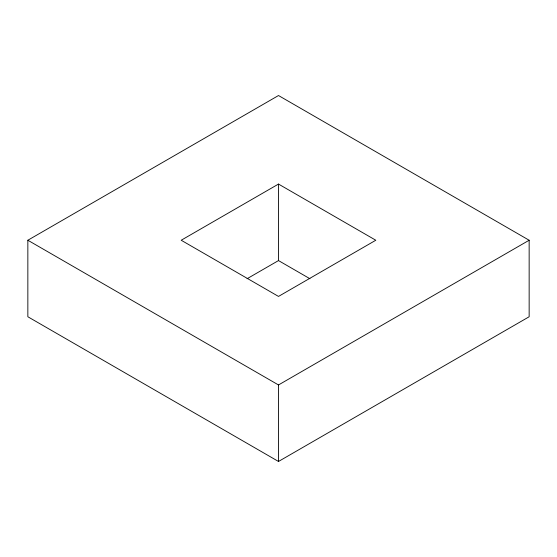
<?xml version="1.0" encoding="UTF-8"?>
<svg xmlns="http://www.w3.org/2000/svg" width="557" height="557" viewBox="0 0 557 557"><rect width="100%" height="100%" fill="white"/><g stroke="black" fill="none" stroke-linecap="round" stroke-linejoin="round"><path stroke-width="0.84" d="M27.85 240.241L278.5 95.532L529.15 240.241L529.15 316.759L278.5 461.468L27.85 316.759L27.85 240.241L278.5 384.957L529.15 240.241M278.5 184.068L181.199 240.241L278.5 296.421L375.801 240.241L278.5 184.068L278.5 260.579L247.064 278.73M278.5 260.579L309.936 278.73M278.5 384.957L278.5 461.468"/></g></svg>
